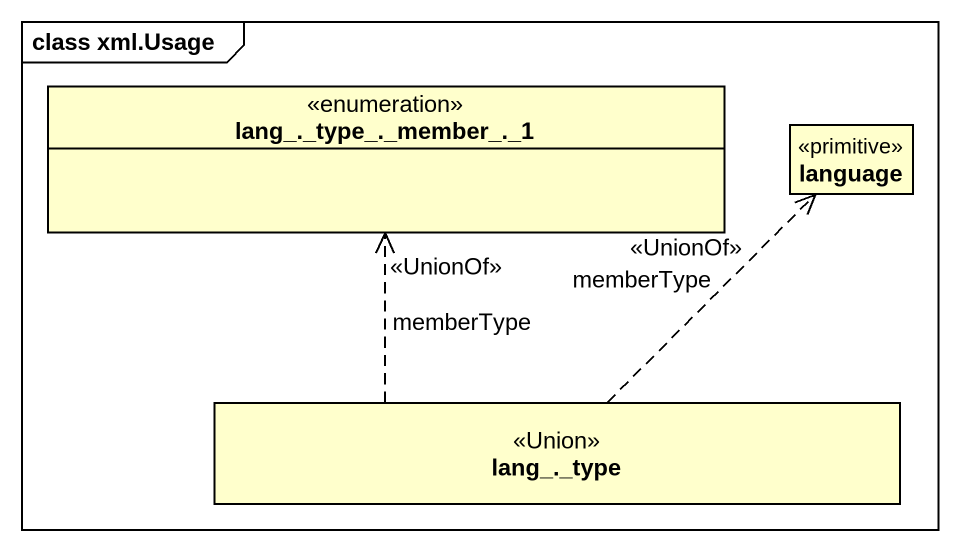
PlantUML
@startuml
mainframe class xml.Usage
hide circle
hide empty members
enum "lang_._type_._member_._1" as lang_type_member_1
class language <<primitive>>
class "lang_._type" as lang_type <<Union>>
lang_type .up.> lang_type_member_1 : <<UnionOf>>\nmemberType
lang_type .up.> language : <<UnionOf>>\nmemberType
@enduml
